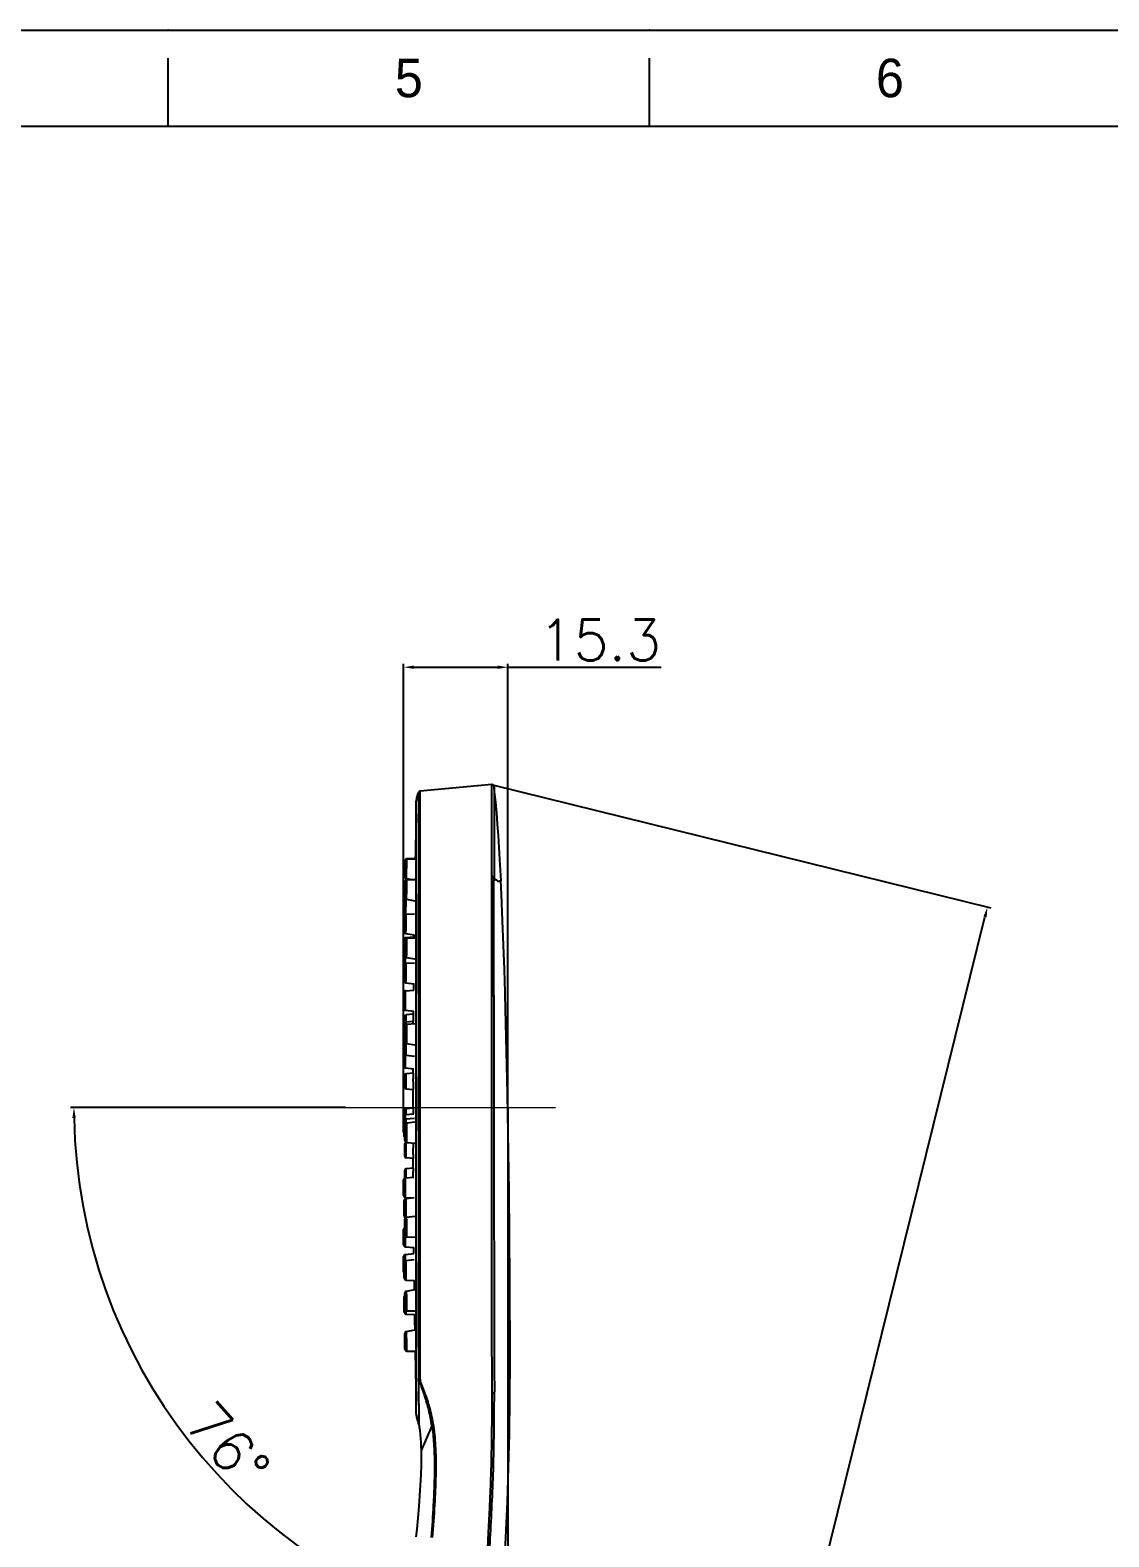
# Model space of a CAD drawing. Extents: x 11295 to 11888, y -24362 to -23942.
# Drawn here: x 11571.2 to 11729.7, y -24163.3 to -23941.8 of the extents above; entities that cross this region are included whole.
import ezdxf

# ---------------------------------------------------------------- set-up
doc = ezdxf.new("R2010")
doc.units = 0
doc.header["$MEASUREMENT"] = 0
doc.linetypes.add('CENTER', pattern=[47.5, 22, -8.5, 8.5, -8.5])
doc.layers.get('0').update_dxf_attribs({"linetype": 'CONTINUOUS'})
doc.layers.get('DEFPOINTS').update_dxf_attribs({"linetype": 'CONTINUOUS'})
doc.layers.add('02___PRT_ALL_AXES', color=7, linetype='CONTINUOUS')
doc.layers.add('\\M+5B3DF\\M+5B4E7\\M+5CFDF', color=3, linetype='CONTINUOUS', lineweight=18)
doc.layers.add('\\M+5D6D0\\M+5D0C4\\M+5CFDF', color=1, linetype='CENTER', lineweight=18)
doc.styles.add('\\M+5CAFD\\M+5D7D6', font='txt.shx')
doc.styles.get("Standard").update_dxf_attribs({"font": 'Gulim.ttf'})
doc.dimstyles.new('X\\M+5B3DF\\M+5B4E7\\M+5D1F9\\M+5CABD', dxfattribs={"dimtxt": 2, "dimasz": 1.5, "dimexe": 0.5, "dimexo": 0, "dimgap": 1, "dimtad": 1, "dimtoh": 1, "dimdec": 1, "dimzin": 1, "dimdsep": 46, "dimtxsty": '\\M+5CAFD\\M+5D7D6', "dimcen": 0, "dimadec": 0, "dimazin": 0, "dimtfac": 1, "dimtdec": 1, "dimtmove": 0, "dimatfit": 3, "dimfxl": 0, "dimtolj": 1, "dimtzin": 0, "dimarcsym": 0})

# ---------------------------------------------------------------- blocks, each defined once
blk = doc.blocks.new('*D2')
at = {"layer": '\\M+5B3DF\\M+5B4E7\\M+5CFDF', "color": 0, "lineweight": -2}
for p, q in [((11641.36718182143, -24100.16762341559), (11641.36718182143, -24321.27094402765)), ((11597.58196823877, -24279.91175882881), (11597.58196823877, -24321.27094402765)), ((11639.86718182143, -24320.77094402765), (11599.08196823877, -24320.77094402765))]:
    blk.add_line(p, q, dxfattribs=at)
at = {"layer": '\\M+5B3DF\\M+5B4E7\\M+5CFDF', "color": 0}
for points in [[(11599.08196823877, -24320.52094402765), (11599.08196823877, -24321.02094402765), (11597.58196823877, -24320.77094402765)], [(11639.86718182143, -24320.52094402765), (11639.86718182143, -24321.02094402765), (11641.36718182143, -24320.77094402765)]]:
    blk.add_solid(points, dxfattribs=at)
at = {"layer": 'DEFPOINTS', "color": 0}
for p in [(11641.36718182143, -24100.16762341559), (11597.58196823877, -24279.91175882881), (11597.58196823877, -24320.77094402765)]:
    blk.add_point(p, dxfattribs=at)
at = {"layer": '\\M+5B3DF\\M+5B4E7\\M+5CFDF', "color": 0, "insert": (11618.51828082388, -24316.77094402765), "char_height": 6, "attachment_point": 5, "style": '\\M+5CAFD\\M+5D7D6'}
blk.add_mtext('\\A1;43.8', dxfattribs=at)
blk = doc.blocks.new('*D4')
at = {"layer": '\\M+5B3DF\\M+5B4E7\\M+5CFDF', "color": 0, "lineweight": -2}
for p, q in [((11626.05762082507, -24101.49601735011), (11626.05762082507, -24034.94051961144)), ((11627.55762082507, -24035.44051961144), (11639.86718182143, -24035.44051961144)), ((11641.36718182143, -24100.16762341559), (11641.36718182143, -24034.94051961144)), ((11641.36718182143, -24035.44051961144), (11663.90409272119, -24035.44051961144))]:
    blk.add_line(p, q, dxfattribs=at)
at = {"layer": '\\M+5B3DF\\M+5B4E7\\M+5CFDF', "color": 0}
for points in [[(11627.55762082507, -24035.19051961144), (11627.55762082507, -24035.69051961144), (11626.05762082507, -24035.44051961144)], [(11639.86718182143, -24035.19051961144), (11639.86718182143, -24035.69051961144), (11641.36718182143, -24035.44051961144)]]:
    blk.add_solid(points, dxfattribs=at)
at = {"layer": 'DEFPOINTS', "color": 0}
for p in [(11641.36718182143, -24035.44051961144), (11641.36718182143, -24100.16762341559), (11626.05762082507, -24101.49601735011)]:
    blk.add_point(p, dxfattribs=at)
at = {"layer": '\\M+5B3DF\\M+5B4E7\\M+5CFDF', "color": 0, "insert": (11654.90409272119, -24031.44051961144), "char_height": 6, "attachment_point": 5, "style": '\\M+5CAFD\\M+5D7D6'}
blk.add_mtext('\\A1;15.3', dxfattribs=at)
blk = doc.blocks.new('*D5')
at = {"layer": '\\M+5B3DF\\M+5B4E7\\M+5CFDF', "color": 0, "lineweight": -2}
for p, q in [((11617.5187618089, -24100.1676234156), (11577.10327194848, -24100.16762341559)), ((11611.61528788295, -24284.06989626961), (11638.11918838142, -24176.82032092875))]:
    blk.add_line(p, q, dxfattribs=at)
blk.add_arc((11657.06187847012, -24100.16762341559), 79.45860652164015, 181.0816316726124, 255.0373409957835, dxfattribs=at)
at = {"layer": '\\M+5B3DF\\M+5B4E7\\M+5CFDF', "color": 0}
for points in [[(11577.36744140053, -24101.66991631401), (11577.86741912693, -24101.6651968756), (11577.60327194848, -24100.16762341559)], [(11636.60876744578, -24176.69000815597), (11636.48423788224, -24177.17425229667), (11637.99923508612, -24177.30571891694)]]:
    blk.add_solid(points, dxfattribs=at)
at = {"layer": 'DEFPOINTS', "color": 0}
for p in [(11617.5187618089, -24100.1676234156), (11648.37203493929, -24100.1676234156), (11585.26805639243, -24134.21637173087), (11611.61528788295, -24284.06989626961), (11609.21622197682, -24293.77785603433)]:
    blk.add_point(p, dxfattribs=at)
at = {"layer": '\\M+5B3DF\\M+5B4E7\\M+5CFDF', "color": 0, "insert": (11600.20052805004, -24149.77395493277), "char_height": 6, "attachment_point": 5, "rotation": 311.10172456123763, "style": '\\M+5CAFD\\M+5D7D6'}
blk.add_mtext('\\A1;76°', dxfattribs=at)
blk = doc.blocks.new('*D6')
at = {"layer": '\\M+5B3DF\\M+5B4E7\\M+5CFDF', "color": 0, "lineweight": -2}
for p, q in [((11639.1148254091, -24052.70021023782), (11712.35121215025, -24070.82438362814)), ((11654.28378143852, -24303.38262894613), (11711.50551184574, -24072.16034432927)), ((11617.95338576606, -24295.93701534835), (11654.40879761559, -24304.95881768974))]:
    blk.add_line(p, q, dxfattribs=at)
at = {"layer": '\\M+5B3DF\\M+5B4E7\\M+5CFDF', "color": 0}
for points in [[(11711.26283272535, -24072.10028731865), (11711.74819096614, -24072.22040133989), (11711.86585390946, -24070.7042696069)], [(11654.04110231812, -24303.32257193551), (11654.52646055891, -24303.44268595675), (11653.9234393748, -24304.8387036685)]]:
    blk.add_solid(points, dxfattribs=at)
at = {"layer": 'DEFPOINTS', "color": 0}
for p in [(11639.1148254091, -24052.70021023782), (11711.86585390946, -24070.7042696069), (11617.95338576606, -24295.93701534835)]:
    blk.add_point(p, dxfattribs=at)
at = {"layer": '\\M+5B3DF\\M+5B4E7\\M+5CFDF', "color": 0, "insert": (11682.46377839429, -24172.86169903136), "char_height": 6, "attachment_point": 5, "rotation": 76.09999999997878, "style": '\\M+5CAFD\\M+5D7D6'}
blk.add_mtext('\\A1;241', dxfattribs=at)

msp = doc.modelspace()

# ---------------------------------------------------------------- linework, layer by layer
for p, q in [((11591.47138188689, -23955.94567088679), (11591.47138188689, -23945.94567088679)), ((11662.17845259394, -23955.94567088679), (11662.17845259394, -23945.94567088679)), ((11874.29966471509, -23955.94567088679), (11308.64309905869, -23955.94567088679))]:
    msp.add_line(p, q)
at = {"color": 7, "linetype": 'Continuous'}
for p, q in [((11628.47188890229, -24083.31962394173), (11628.47277263687, -24053.65427230227)), ((11639.01990372189, -24052.69368231337), (11628.47225609993, -24053.65305078579)), ((11639.0198510499, -24052.69427851487), (11639.01988843617, -24052.77729272781)), ((11639.01987836506, -24053.47922586039), (11639.01985301079, -24052.69708168935)), ((11639.02022900699, -24063.08738291785), (11639.01987836506, -24053.47922586039)), ((11639.34367325215, -24053.35989284785), (11639.34347435999, -24052.95664765993)), ((11639.34355115434, -24053.07808493801), (11639.34679993119, -24062.71754186937)), ((11627.91698864049, -24145.20928702017), (11627.91698865573, -24055.12595980593)), ((11628.23709873941, -24054.12589008903), (11628.22026522723, -24083.37807120355)), ((11628.23864883029, -24053.89978768119), (11628.23709873941, -24054.12589008903)), ((11628.24023667827, -24053.82481877347), (11628.23864883029, -24053.89978768119)), ((11627.90324832253, -24143.22452793915), (11627.90324832253, -24057.11071888949)), ((11626.23744521269, -24066.20868862595), (11626.23744521269, -24063.91671471105)), ((11626.48020251229, -24066.50317677967), (11626.53744521213, -24063.61671470907)), ((11627.76710858719, -24063.61671470907), (11626.53744521213, -24063.61671470907)), ((11639.02237879187, -24064.00242351601), (11639.01990209375, -24063.08738290515)), ((11639.34679993119, -24062.71754186937), (11639.34689879815, -24063.08725293589)), ((11639.34689879815, -24063.08725293589), (11639.34715456853, -24064.00229443575)), ((11639.34715456853, -24064.00229443575), (11639.34737590667, -24064.70424368463)), ((11639.34737590667, -24064.70424368463), (11639.34769239829, -24065.58865264225)), ((11640.37293777477, -24066.82815443807), (11640.20649122425, -24063.70397682817)), ((11626.23744521269, -24069.24254561131), (11626.23744521269, -24066.95281233455)), ((11626.53744521213, -24066.77670679395), (11626.53604494315, -24066.66491314403)), ((11639.00796649913, -24067.24532442415), (11639.00808911001, -24066.84692935353)), ((11639.00808911001, -24066.84692935353), (11639.00855056704, -24065.58869134677)), ((11639.33308816029, -24083.71521965549), (11639.33320183799, -24066.84775159471)), ((11639.34769239829, -24065.58865264225), (11639.34818508463, -24066.84724400365)), ((11640.43648684757, -24068.77264274111), (11640.34939911471, -24066.82870483829)), ((11639.00677338493, -24083.61801961875), (11639.00796649913, -24067.24532442415)), ((11640.60059146983, -24072.69658049647), (11640.43648684757, -24068.77264274111)), ((11626.14261927331, -24071.73889014109), (11626.14261927331, -24069.46296995583)), ((11626.40067629593, -24071.63869366381), (11626.42444210565, -24069.76577359711)), ((11626.42444210565, -24069.76577359711), (11626.42756468005, -24069.52121270193)), ((11626.14261927331, -24074.29446781123), (11626.14261927331, -24072.01973883517)), ((11626.3996135523, -24071.72284398573), (11626.40067629593, -24071.63869366381)), ((11626.43214942323, -24071.84363003321), (11626.43126550577, -24071.73208900407)), ((11640.87397961495, -24079.88436275029), (11640.60059146983, -24072.69658049647)), ((11626.05762082507, -24077.52916039949), (11626.05762082507, -24075.50761914921)), ((11626.23744521269, -24077.82086287679), (11626.23744521269, -24075.53482246793)), ((11626.33613112911, -24075.31074647717), (11626.33669388135, -24075.20834993317)), ((11627.57768190483, -24075.12157159771), (11626.33669388135, -24075.20834993317)), ((11626.05762082507, -24079.80433222963), (11626.05762082507, -24077.54207615217)), ((11626.33141216725, -24078.79464363941), (11626.33487274707, -24078.04141958071)), ((11626.14261927331, -24081.52038990241), (11626.14261927331, -24079.24689399221)), ((11626.33047865375, -24078.96940357183), (11626.33069406861, -24078.92952747683)), ((11626.33069406861, -24078.92952747683), (11626.33141216725, -24078.79464363941)), ((11640.99353662755, -24083.21235906863), (11640.87397961495, -24079.88436275029)), ((11626.05762082507, -24085.55512415449), (11626.05762082507, -24083.29274795281)), ((11626.33669388135, -24083.46660961677), (11626.33393368875, -24082.99377206359)), ((11639.33320674273, -24083.71521586581), (11639.33316282105, -24083.80570799877)), ((11641.00301194515, -24083.52881686853), (11640.99353662755, -24083.21235906863)), ((11626.2517791007, -24088.08804569011), (11626.2517791007, -24086.74021667635)), ((11627.45805184691, -24086.44239861311), (11626.43260995063, -24086.54113743773)), ((11626.43260995063, -24087.89819922957), (11626.43260995063, -24086.54113743773)), ((11626.23744521269, -24090.46059499377), (11626.23744521269, -24088.17861979141)), ((11626.14261927331, -24092.16685576209), (11626.14261927331, -24089.89517139005)), ((11626.43140499495, -24090.98875065323), (11626.43201258327, -24090.74080574653)), ((11626.05762082507, -24094.02779759773), (11626.05762082507, -24091.76599383839)), ((11626.33664903764, -24092.58601062609), (11626.33669388135, -24092.45478374097)), ((11626.2517791007, -24097.23200046541), (11626.2517791007, -24095.37750424807)), ((11626.43260995063, -24097.43139696273), (11626.43260995063, -24095.17842500691)), ((11626.05762082507, -24103.75803728123), (11626.05762082507, -24101.49601735011)), ((11626.14261927331, -24104.39398478251), (11626.14261927331, -24102.12237752741)), ((11626.2517791007, -24101.21590424003), (11626.2517791007, -24100.54682246669)), ((11626.33504457299, -24101.84314468227), (11626.33466473885, -24101.75403021991)), ((11626.43260995063, -24101.18708235965), (11626.43260995063, -24100.34774322807)), ((11626.23744521269, -24104.97776325173), (11626.23744521269, -24102.69640015889)), ((11626.2517791007, -24107.34502948239), (11626.2517791007, -24105.49021667691)), ((11626.43260995063, -24107.54410939411), (11626.43260995063, -24105.29113743575)), ((11626.05762082507, -24113.06291298691), (11626.05762082507, -24110.80090701309)), ((11626.2517791007, -24110.52070650923), (11626.2517791007, -24109.35292910641)), ((11626.43260995063, -24110.49075870527), (11626.43260995063, -24109.15384986779)), ((11626.43260995063, -24113.51478331761), (11626.43260995063, -24113.37031634467)), ((11626.14261927331, -24116.08718888399), (11626.14261927331, -24113.81475808469)), ((11626.42916050109, -24116.07985773533), (11626.43214942323, -24115.66985876869)), ((11626.23744521269, -24118.86194570175), (11626.23744521269, -24116.57823364993)), ((11626.42796905313, -24116.15903905525), (11626.42916050109, -24116.07985773533)), ((11626.43162256372, -24116.29965131657), (11626.42796905313, -24116.15903905525)), ((11626.05762082507, -24120.33383683213), (11626.05762082507, -24118.07143511869)), ((11626.05762082507, -24124.31348752153), (11626.05762082507, -24122.05058910093)), ((11626.32628218005, -24122.44427909079), (11626.32153859797, -24121.75380343085)), ((11626.33566482321, -24120.63208407663), (11626.33669388135, -24120.36009982761)), ((11626.14261927331, -24125.22470118805), (11626.14261927331, -24122.95045739517)), ((11626.32700150805, -24122.56402744667), (11626.32628218005, -24122.44427909079)), ((11626.32765795835, -24122.67403159547), (11626.32700150805, -24122.56402744667)), ((11626.42966309343, -24125.52339587895), (11626.43214942323, -24125.25076712017)), ((11626.14261927331, -24130.22611587151), (11626.14261927331, -24127.95031274469)), ((11626.23744521269, -24129.71214999571), (11626.23744521269, -24127.42404864609)), ((11626.43081281935, -24130.28328828447), (11626.42802671875, -24129.99078935969)), ((11626.43185063795, -24130.41281465737), (11626.43081281935, -24130.28328828447)), ((11626.43103196293, -24130.52490505803), (11626.43214942323, -24130.49457205037)), ((11626.53336607627, -24130.01095461527), (11626.53744521213, -24129.73792971809)), ((11626.23744521269, -24135.65121397735), (11626.23744521269, -24133.35962490039)), ((11626.53571815437, -24135.95016045845), (11626.53744521213, -24135.91980706983)), ((11628.30973196727, -24143.68998729271), (11628.30989671675, -24140.87730887185)), ((11628.46541721089, -24140.05971848011), (11628.49707267971, -24140.41873383523)), ((11628.29168001709, -24144.21611374109), (11628.28900185379, -24144.70057831953)), ((11628.33865859471, -24145.66008087347), (11628.33788162903, -24144.68194780307)), ((11628.33348732489, -24146.84722074201), (11628.35968120697, -24147.05729648391)), ((11630.22132593427, -24146.91947400619), (11628.61479686133, -24150.57475904257))]:
    msp.add_line(p, q, dxfattribs=at)
msp.add_lwpolyline([(11294.50168491728, -23941.80425674538), (11888.4410788565, -23941.80425674538), (11888.4410788565, -24361.80425674526), (11294.50168491728, -24361.80425674526)], close=True)
for points in [[(11639.34347423299, -24052.95664673283), (11639.34039116829, -24052.93768478701), (11639.32423353995, -24052.88219046061), (11639.29816123496, -24052.83014051137), (11639.26246710773, -24052.78444652859), (11639.21815419661, -24052.74690536923), (11639.16876506501, -24052.71869163089), (11639.11482540911, -24052.70021023783), (11639.05557963479, -24052.69290297533), (11639.01985017869, -24052.69421848705)], [(11640.20649122425, -24063.70397682817), (11640.10204848418, -24061.91239408673), (11639.99171640869, -24060.17386126459), (11639.87226236515, -24058.48883639487), (11639.74110450707, -24056.85760724687), (11639.59632222615, -24055.28045249923), (11639.43660485699, -24053.75764879351), (11639.34374307929, -24052.95703727815)], [(11639.69379676069, -24183.39524975655), (11640.28574937917, -24176.11751788329), (11640.86054589785, -24167.49570030095), (11641.31883873285, -24158.12337276675), (11641.63507119157, -24148.12845877135), (11641.70148014943, -24137.39083701321), (11641.66100820345, -24125.53315173701), (11641.54699337433, -24112.42488757767), (11641.33831979625, -24098.20017771371), (11641.00306961585, -24083.52881522515)], [(11628.35968120697, -24147.05729648391), (11628.42362158963, -24147.61999050457), (11628.47939460483, -24148.19222329203), (11628.52663617659, -24148.77389635271), (11628.56506275963, -24149.36485769047), (11628.59445927945, -24149.96493283017), (11628.61479597995, -24150.57473540787)], [(11628.61479654637, -24150.57475806721), (11628.62931569183, -24151.26308550945), (11628.62607238615, -24152.67272358425), (11628.58471204977, -24154.13040398613), (11628.51249410937, -24155.63572008395), (11628.41452973329, -24157.18834000385), (11628.29345521039, -24158.78804230609), (11628.15154494557, -24160.43469857843), (11627.98479260191, -24162.12754245715), (11627.85963087103, -24163.25227885893)]]:
    msp.add_lwpolyline(points, dxfattribs=at)
for centre, radius, start, end in [((11628.48848732477, -24053.95173617267), 0.2999926944, 93.02731365020836, 152.5442484460411), ((11628.51209119424, -24053.95168398837), 0.2999994330199999, 97.53097123275674, 154.9831452383535), ((11630.74951220073, -24055.12558291311), 2.83252358564, 175.1402907072035, 180.0076237134332), ((11630.73186088475, -24055.12434816831), 2.81483113436, 172.2258854421718, 175.9251082695555), ((11630.74018475685, -24055.12544786639), 2.82322664462, 169.6476319185577, 173.1811215022695), ((11630.74711927689, -24055.12654706155), 2.83024672964, 168.7802070503934, 172.2235631654597), ((11630.77233378831, -24055.13132452723), 2.85590835726, 166.9734907410448, 169.6475563070309), ((11630.78801048542, -24055.13468875469), 2.87194058072, 165.8604744684033, 168.779613449611), ((11630.82860533692, -24055.14455417565), 2.91371381696, 163.5801792758557, 166.9694500318637), ((11630.80401554359, -24055.13852207189), 2.88839715182, 165.864294954843, 166.9760457739199), ((11630.85426293864, -24055.15155524623), 2.94030604978, 162.5494307705963, 165.8571406611572), ((11630.84108407499, -24055.14800745551), 2.9266597677, 163.5843876794056, 165.8614501002022), ((11630.90828891898, -24055.16792850279), 2.9967549031, 160.9682423783229, 163.5821559733235), ((11630.88424974939, -24055.16056798665), 2.97161552742, 162.5570389255286, 163.5872840091884), ((11630.94580966945, -24055.18029802593), 3.03625890334, 159.7000153636823, 162.5500605845012), ((11630.92419927579, -24055.17319917043), 3.01351428284, 160.972152983186, 162.5556085684626), ((11630.98440188081, -24055.19403467105), 3.07722039876, 159.1112681900802, 160.9708619299019), ((11630.97322452191, -24055.19006601503), 3.0653598586, 159.7065553560569, 160.9728696676852), ((11631.06206930231, -24055.22351673299), 3.16029164232, 156.567628078319, 159.6963935767637), ((11631.03645210945, -24055.21360859939), 3.1328280625, 157.7465137895564, 159.7037728088879), ((11631.04870762469, -24055.21848504887), 3.14601751034, 157.7488446566102, 159.1128184073536), ((11631.17633512152, -24055.27194867321), 3.28438608298, 153.7408420451721, 157.7287135094897), ((11631.10458376388, -24055.24131228033), 3.20637662254, 156.603442958881, 157.7494005919291), ((11631.20575052625, -24055.28572794207), 3.3168624925, 153.7377848621705, 156.5932313590527), ((11628.20316885807, -24057.11762341467), 0.29999999944, 162.7413816223638, 178.6812164497691), ((11626.53744521213, -24063.91678046149), 0.29999999944, 90, 179.9874425899718), ((11626.53744521213, -24066.20862226591), 0.29999999944, 180.0126738973982, 259.0024174910312), ((11626.53744521213, -24066.95257231471), 0.29999999944, 90.47722223314751, 179.9999999943721), ((11626.44261927275, -24069.46303490363), 0.29999999944, 133.2475549575096, 179.9875956649618), ((11626.53744521213, -24069.24279089657), 0.29999999944, 180.0000000056279, 259.4688300340857), ((11626.44261927275, -24072.01950209701), 0.29999999944, 92.30366452246302, 179.9999999972903), ((11626.44261927275, -24071.73882480975), 0.29999999944, 180.012477340399, 207.194029385298), ((11626.3576208245, -24075.50768357123), 0.29999999944, 93.99914200523726, 179.9876961530384), ((11626.44261927275, -24074.29471263929), 0.29999999944, 180.0000000025013, 261.3002759123588), ((11626.53744521213, -24075.53480907705), 0.29999999944, 91.82668218149028, 180), ((11626.3576208245, -24077.54183390729), 0.29999999944, 113.6673615214738, 179.9999999985409), ((11626.53744521213, -24077.82088255671), 0.29999999944, 180, 260.7983642268825), ((11626.3576208245, -24079.80457589437), 0.29999999944, 180.0000000014591, 224.0779769747691), ((11626.44261927275, -24079.24687938975), 0.29999999944, 93.16159078919233, 180), ((11626.44261927275, -24081.52042045353), 0.29999999944, 180, 262.1504412049452), ((11626.3576208245, -24083.29272021347), 0.29999999944, 94.4970965425249, 180), ((11633.97044000321, -24083.65953008691), 5.0366225912, 359.4551038243923, 0.4722421105778459), ((11626.3576208245, -24085.55515363373), 0.29999999944, 180, 263.4949859875084), ((11626.45177909949, -24086.74021667635), 0.19999999878, 95.50000076018281, 180.0000000004169), ((11626.53744521213, -24088.17846221235), 0.29999999944, 93.81944778961596, 180), ((11626.45177909949, -24087.82089845707), 0.19999999878, 95.49999999995146, 180), ((11626.44261927275, -24089.89501830171), 0.29999999944, 133.2443240851568, 180), ((11626.53744521213, -24090.46074914891), 0.29999999944, 180.0000000002084, 262.7727885021243), ((11626.3576208245, -24091.76584370407), 0.29999999944, 135.9227647735259, 180), ((11626.44261927275, -24092.16700673969), 0.29999999944, 180, 263.4079330994126), ((11626.3576208245, -24094.02794699291), 0.29999999944, 180, 264.0342131637738), ((11626.45177909949, -24095.37750424807), 0.19999999878, 95.49999999995146, 180), ((11626.45177909949, -24097.23231772411), 0.19999999878, 180, 264.5000000000485), ((11626.3576208245, -24101.49598412945), 0.29999999944, 95.65895501184991, 180), ((11626.44261927275, -24102.12234540911), 0.29999999944, 95.87704508972706, 179.9999999997916), ((11626.53744521213, -24102.69636873147), 0.29999999944, 96.10269857240452, 179.9999999991662), ((11626.45177909949, -24100.54682246669), 0.19999999878, 95.49999999995146, 180), ((11590.76358806555, -24101.93570270899), 35.57154059922, 0.2926247224199275, 0.459636110201369), ((11589.56426056835, -24102.99811098803), 36.86856770544, 1.118033321290428, 1.265938985085232), ((11610.04058504361, -24102.58158811267), 16.38802298208, 0.5719762856662284, 1.05892311864872), ((11626.3576208245, -24103.75807320699), 0.29999999944, 180, 224.0778875174719), ((11626.44261927275, -24104.39402327113), 0.29999999944, 180, 226.7562858003038), ((11626.53744521213, -24104.97780485185), 0.29999999944, 180.0000000008338, 265.0522328021947), ((11626.45177909949, -24105.49021667691), 0.19999999878, 95.49999999995146, 180), ((11626.45177909949, -24107.34503015295), 0.19999999878, 180, 264.5000000000485), ((11626.3576208245, -24110.80078322873), 0.29999999944, 96.2514196288821, 180), ((11626.45177909949, -24109.35292910641), 0.19999999878, 95.49999999995146, 180), ((11626.3576208245, -24113.06303403569), 0.29999999944, 180, 265.2482897926747), ((11626.45177909949, -24113.32187516139), 0.19999999878, 189.3888888963351, 257.398088546399), ((11626.44261927275, -24113.81463174255), 0.29999999944, 97.25887872136333, 180), ((11626.3576208245, -24118.07137416631), 0.29999999944, 113.6680584075151, 180), ((11626.44261927275, -24116.08730879485), 0.29999999944, 180, 247.5721696754772), ((11626.53744521213, -24116.57810449601), 0.29999999944, 98.27463794095382, 179.9999999997916), ((11626.53744521213, -24118.86206460931), 0.29999999944, 180.0000000002084, 267.2361262295549), ((11305.05557142583, -24120.68407935745), 321.28132034184, 0.05777698122966313, 0.2859499650386604), ((11626.3576208245, -24120.33389927041), 0.29999999944, 180, 265.7125743140521), ((11626.3576208245, -24122.05061585729), 0.29999999944, 96.9672491990549, 179.9999999920792), ((11626.3576208245, -24124.31345825057), 0.29999999944, 180.0000000012506, 224.0780356933035), ((11626.44261927275, -24122.95039745117), 0.29999999944, 98.3371071517842, 180), ((11626.44261927275, -24125.22476477695), 0.29999999944, 180, 267.3287675049481), ((11626.44261927275, -24127.95034095393), 0.29999999944, 133.2435729889318, 179.999999991037), ((11626.53744521213, -24127.42398893323), 0.29999999944, 99.96413865058295, 179.9999999997916), ((11626.44261927275, -24130.22608440345), 0.29999999944, 180.0000000022929, 267.9232025898962), ((11626.53744521213, -24129.71221494351), 0.29999999944, 180.0000000002084, 268.9458879890208), ((11613.91220647992, -24130.49944756005), 12.51994389326, 0.02231209227227787, 0.3964665731385428), ((11626.53744521213, -24133.35965605349), 0.29999999944, 100.8814627031633, 179.9999999891611), ((11626.53744521213, -24135.65117889741), 0.29999999944, 180.0000000050026, 269.8793220432771), ((11577.34795106147, -24136.39115709233), 49.19213522996, 0.6444815129551205, 0.7958014379977694), ((11618.51867110747, -24135.92488948791), 8.01877571502, 0.03631491491945053, 0.6220008514672979), ((11628.20316885807, -24143.21762341397), 0.29999999944, 181.3187835502309, 197.258618373257), ((11616.05233033023, -24144.44239686485), 12.28025886336, 2.799010219719422, 3.514553528719043), ((11630.74951220073, -24145.20966391553), 2.83252358564, 179.9923762865667, 184.8597092927964), ((11630.79946474243, -24145.20996595709), 2.88207631864, 179.9844413230927, 183.8426264571789), ((11630.73234477761, -24145.21431519401), 2.8148157826, 183.8458560999138, 187.7741145580253), ((11630.66836287864, -24145.22206825191), 2.750365975, 186.7967547574542, 190.2981604581084), ((11630.74711929213, -24145.20869976709), 2.8302467271, 187.7764368069801, 191.2197929019934), ((11630.73930763643, -24145.20883689915), 2.82253326526, 190.3049682041245, 193.1440513111042), ((11630.77910677451, -24145.20245280727), 2.86283837388, 191.2178647910076, 193.0872800944639), ((11630.78801050067, -24145.20055807395), 2.87194058072, 191.2203865027882, 194.1395254690583), ((11630.80461334783, -24145.19657820637), 2.8890126624, 193.0862177628148, 194.1356281119517), ((11630.82676539903, -24145.18860739681), 2.9122999539, 193.1403450941926, 195.2578787109808), ((11630.84084510417, -24145.18730291123), 2.92641253172, 194.1384864712862, 196.39617925699), ((11630.85426295389, -24145.18369158241), 2.94030604978, 194.142859276505, 197.4505691503224), ((11630.88397624473, -24145.17476295663), 2.97132939896, 195.2546321936528, 197.4429946108489), ((11630.95231188149, -24145.15272669387), 3.04288451366, 196.4283148073477, 199.124818864102), ((11630.92591114181, -24145.16149183763), 3.01531405826, 197.4447158841672, 199.1318278794055), ((11630.94580968215, -24145.15494880525), 3.0362589008, 197.4499393366208, 200.2999845462658), ((11630.9750997658, -24145.14450244311), 3.06735399736, 199.1305166669967, 200.2931808446651), ((11631.04828032048, -24145.11934299381), 3.144493584, 199.1266279327053, 202.2405577170479), ((11631.06150157928, -24145.11195186559), 3.15968222774, 200.3034071083573, 203.4069242063197), ((11631.03708359408, -24145.12139643649), 3.13350422828, 200.2963686437907, 202.2833328453563), ((11631.10586493227, -24145.09339467385), 3.207766889, 202.280289302821, 203.4217845499254), ((11631.15271139179, -24145.07634197491), 3.25743101624, 202.2453968105607, 206.471293937436), ((11631.21157449733, -24145.04687829241), 3.323256188119999, 203.4086597032501, 206.4736465195426), ((11524.58577511283, -24141.37860634525), 103.77887084926, 357.1556906224586, 357.3631211423545), ((11627.34154342105, -24146.97389750161), 1.00000002946, 7.277338023856256, 26.45902498782811), ((11590.37495663808, -24144.38343686847), 37.92111735294, 357.3252779615066, 358.2506448833667), ((11556.86541219173, -24146.04713874553), 71.47255420725999, 359.3585994461008, 359.6914874952939), ((11524.3468648769, -24145.86614149767), 103.99160486118, 359.6882382134373, 359.8739976077052), ((11433.05872595494, -24145.67967778627), 195.27993362274, 359.878191365544, 0.005749798869732147)]:
    msp.add_arc(centre, radius, start, end, dxfattribs=at)
for points, start_tangent, end_tangent in [([(11639.01068194455, -24065.58869222815), (11639.02335367435, -24065.06371466241), (11639.02340739281, -24064.53301314317), (11639.02237879187, -24064.00242351601)], (0.0363547494390809, 0.999338947601474), (-0.00296018977186932, 0.999995618628659)), ([(11626.48156033787, -24069.52540987413), (11626.48994226675, -24069.40142293135), (11626.49674300245, -24069.17594783493), (11626.50453946133, -24068.86246775577), (11626.51269917831, -24068.48657470009), (11626.52055643971, -24068.07895712569), (11626.52746437357, -24067.67295884193), (11626.53285096935, -24067.30152877707), (11626.53627269224, -24066.99459755451), (11626.53744521213, -24066.77670679395)], (0.9964844519773864, 0.08377790261953248), (6.555292870270933e-06, 0.9999999999785142)), ([(11639.01078067435, -24065.58930022541), (11638.98324924351, -24065.94114156389), (11639.04855583629, -24066.21238767875), (11639.23502886949, -24066.50032328271), (11639.34818281133, -24066.84151035751)], (-0.1864599022801143, -0.9824625717256054), (0.1038558665189344, -0.9945923581998816)), ([(11639.33349580489, -24066.84749934731), (11639.43606328835, -24066.64483534065), (11639.56007614421, -24066.59844159549), (11639.69266522625, -24066.68183181225), (11639.81982067933, -24066.80417887515), (11639.93335290083, -24066.88322753595), (11640.03174928519, -24066.87384204291), (11640.12314316894, -24066.84651001477), (11640.20858168235, -24066.82159193659), (11640.28079066163, -24066.81623438825), (11640.33161223893, -24066.82150614555), (11640.33217210065, -24066.82136702721)], (0.3065169625981869, 0.9518651961488989), (0.3918791940152729, 0.9200166831628328)), ([(11626.39655454395, -24074.57891251539), (11626.40192653473, -24074.45564726281), (11626.40627059766, -24074.23137943855), (11626.41124077315, -24073.91973482181), (11626.41643314021, -24073.54609822339), (11626.42142638397, -24073.14080302687), (11626.42581301985, -24072.73682524199), (11626.42923179635, -24072.36690404127), (11626.43140499495, -24072.06095700267), (11626.43214942323, -24071.84363003321)], (0.9985072159624695, 0.05461995670886517), (1.987493394408046e-05, 0.9999999998024935)), ([(11626.48989809869, -24078.11670400977), (11626.49674300245, -24078.05035876527), (11626.50453946133, -24077.87228120169), (11626.51269917831, -24077.59694952223), (11626.52055643971, -24077.24684510179), (11626.52746437357, -24076.85067596525), (11626.53285096935, -24076.44071267291), (11626.53627269224, -24076.05013102583), (11626.53744521213, -24075.71029171059)], (0.5937230366567477, -0.8046694698713817), (3.588936228839062e-06, 0.9999999999935598)), ([(11626.53744521213, -24075.71029171059), (11626.53627262367, -24075.44841293285), (11626.53285015401, -24075.28560782793), (11626.52749163031, -24075.23526735711)], (1.919255827604863e-06, 0.9999999999981583), (-0.6166438969104688, 0.787242214571266)), ([(11626.40195615112, -24081.81739002469), (11626.40627059766, -24081.75138267131), (11626.41124077315, -24081.57438260621), (11626.41643314021, -24081.30070087265), (11626.42142638397, -24080.95255992809), (11626.42581301985, -24080.55831198151), (11626.42923179635, -24080.14995495469), (11626.43140499495, -24079.76057149419), (11626.43214942323, -24079.42158312975)], (0.5608244466789843, -0.8279347438096865), (1.088013932842835e-05, 0.9999999999408113)), ([(11626.43214942323, -24079.42158312975), (11626.43140461395, -24079.16031232133), (11626.42923043237, -24078.99790277569), (11626.42577540753, -24078.94753914515)], (5.603603137250719e-06, 0.9999999999842999), (-0.5755910777371119, 0.817737678738989)), ([(11626.32379652335, -24085.85309355855), (11626.32561493475, -24085.78733769565), (11626.32774914689, -24085.61118699893), (11626.32997476601, -24085.33881157467), (11626.33211166293, -24084.99226133559), (11626.33398681031, -24084.59965081271), (11626.33544605047, -24084.19278134705), (11626.33637588351, -24083.80463042155), (11626.33669388135, -24083.46660961677)], (0.604493566217127, -0.7966100227853652), (1.775148408328357e-05, 0.9999999998424425)), ([(11628.23005421451, -24083.38008317311), (11628.22366141551, -24091.07559161493), (11628.21881808001, -24099.08130693951), (11628.22385736127, -24107.15061448133), (11628.23011331777, -24115.03110086409), (11628.22147151895, -24122.46071598705), (11628.21467269078, -24129.21638654477), (11628.21978654645, -24135.10166697637), (11628.23322445455, -24139.92019909189)], (-0.000970445830102509, -0.9999995291173347), (0.005923201878787188, -0.9999824576858852)), ([(11628.47188890229, -24083.31962394173), (11628.37173421309, -24083.32775737225), (11628.28392695665, -24083.34800357509), (11628.22026522723, -24083.37807120355)], (-0.9998446568991467, -0.0176256083647593), (-0.8201820500150911, -0.572102617397476)), ([(11628.46548088361, -24140.05903168443), (11628.47215703739, -24137.95613777237), (11628.47238528433, -24133.80060390159), (11628.47185444973, -24129.59368237133), (11628.47389262447, -24124.57968590201), (11628.47106413127, -24117.33014699243), (11628.47294838455, -24109.15028621731), (11628.47243542138, -24101.48407964983), (11628.47186631915, -24092.37087819631), (11628.47207654987, -24083.31993816513)], (0.008526132959182288, 0.9999636518677879), (6.170067957060931e-05, 0.9999999980965132)), ([(11639.08700238119, -24142.07222191509), (11639.08622639087, -24141.34199371591), (11639.08322328029, -24140.58245710951), (11639.07739290841, -24139.83040662479), (11639.06941220555, -24138.99671602141), (11639.05890348133, -24138.03413337457), (11639.04810592609, -24136.93490098579), (11639.04011915771, -24135.65634153377), (11639.03444377663, -24134.16037698443), (11639.03017531933, -24132.40962216997), (11639.02638284279, -24130.35585426075), (11639.02290478015, -24127.91708162751), (11639.01960842911, -24125.10943611251), (11639.01636530377, -24121.95133085393), (11639.01349066131, -24118.29505072429), (11639.01144755897, -24114.57016528609), (11639.01023476739, -24110.86884767223), (11639.00903751807, -24106.70245588819), (11639.00805586395, -24102.72201516989), (11639.00736717089, -24098.68164429713), (11639.00695741301, -24094.12973624323), (11639.00658303987, -24089.07664829761), (11639.00649905477, -24083.70742476125)], (-0.0002127368280372349, 0.9999999773715208), (4.143351003684172e-05, 0.9999999991416322)), ([(11639.00683812445, -24083.70742884811), (11639.16048117505, -24083.71712604995), (11639.28030681551, -24083.75329031849), (11639.33316282105, -24083.80570799877)], (0.9994971031075891, 0.03171026457690743), (0.2217143337339989, -0.9751116624350716)), ([(11639.00689234075, -24083.61801780011), (11639.16227010467, -24083.62735058815), (11639.28078600683, -24083.66294568841), (11639.33320674273, -24083.71521586581)], (0.9993407504359585, 0.03630515828495547), (0.2234637520243623, -0.974712240372098)), ([(11639.33316311569, -24083.80570798607), (11639.33360991947, -24088.39013314029), (11639.33331213749, -24092.74486805285), (11639.33330948065, -24097.06709993669), (11639.33520539761, -24101.52533263311), (11639.33671306541, -24105.99677337271), (11639.33554896055, -24110.27293730449), (11639.33790486643, -24114.37850729501), (11639.34112644749, -24118.45404223511), (11639.34244986369, -24122.42090599047), (11639.34612682611, -24126.12471035323), (11639.35095427899, -24129.49739409045), (11639.35438488427, -24132.31998945109), (11639.35830607023, -24134.79187933585), (11639.37635009053, -24137.16831488523), (11639.38746520418, -24139.60185331761), (11639.39576960719, -24141.92715105715)], (0.0001794429332710044, -0.9999999839001168), (0.002672268455167592, -0.9999964294842776)), ([(11626.49429960373, -24090.75145299727), (11626.49674300245, -24090.74904568179), (11626.50453946133, -24090.73716185999), (11626.51269917831, -24090.60999890629), (11626.52055643971, -24090.37794387891), (11626.52746437357, -24090.06010513181), (11626.53285096935, -24089.68249498533), (11626.53627269224, -24089.27579803139), (11626.53744521213, -24088.87277146635)], (0.7881814569212813, 0.6154429225894522), (2.803859920991773e-06, 0.9999999999960693)), ([(11626.53744521213, -24088.87277146635), (11626.53627262367, -24088.50573094313), (11626.53285015401, -24088.20419602931), (11626.52745972537, -24087.99259307685), (11626.52294162163, -24087.88609730051)], (1.501197333395942e-06, 0.9999999999988732), (-0.7864995023465085, -0.6175909105619144)), ([(11626.40347658243, -24092.45978731491), (11626.40627059766, -24092.45572123719), (11626.41124077315, -24092.44397064093), (11626.41643314021, -24092.31756583151), (11626.42142638397, -24092.08677586637), (11626.42581301985, -24091.77042681403), (11626.42923179635, -24091.39424260069), (11626.43140499495, -24090.98875065323)], (0.7451146825764082, 0.6669363611387961), (0.002962521697109513, 0.9999956117229687)), ([(11626.32376976445, -24094.32250377997), (11626.32561493475, -24094.31704454273), (11626.32774914689, -24094.30538264073), (11626.32997476601, -24094.17957807649), (11626.33211166293, -24093.94982191167), (11626.33398681031, -24093.63475776913), (11626.33544605047, -24093.25991403317), (11626.33637588351, -24092.85568195365), (11626.33664903765, -24092.58601062609)], (0.8209003383353539, 0.5710714793446627), (0.0006341588754681874, 0.9999997989212402)), ([(11626.33398406457, -24101.65034505771), (11626.33210882575, -24101.39583457359), (11626.32997240635, -24101.24099585355), (11626.32774821471, -24101.19848389133), (11626.32757009975, -24101.19790619373)], (-0.00809309507032735, 0.9999672503698223), (-0.695221749690141, 0.7187953246632722)), ([(11626.42382938653, -24102.18357351119), (11626.42142241903, -24102.02319567345), (11626.41642871299, -24101.86767530377), (11626.41123769467, -24101.82496220149), (11626.41102782717, -24101.82458025661)], (-0.0213783156189203, 0.9997714576948564), (-0.594128726646329, 0.804369974684294)), ([(11626.53744521213, -24103.98823373219), (11626.53627260589, -24103.57949307647), (11626.53285010067, -24103.19136514559), (11626.52745963647, -24102.85512650387), (11626.52055148925, -24102.59842429947), (11626.51269295531, -24102.44207798275), (11626.50443978157, -24102.39898343343)], (1.43541350410922e-06, 0.9999999999989699), (-0.6252319342237561, 0.7804389972488693)), ([(11626.51276505067, -24105.27573735479), (11626.52055649305, -24105.20176627337), (11626.52746440658, -24105.01721481113), (11626.53285098459, -24104.73725015135), (11626.53627269733, -24104.38475993939), (11626.53744521213, -24103.98823373219)], (0.6109639337007822, -0.7916584312169399), (2.682733415236449e-06, 0.9999999999964017)), ([(11626.33669388135, -24112.64726015553), (11626.33637525104, -24112.26950723819), (11626.33544425214, -24111.86439464481), (11626.33398408743, -24111.46466195685), (11626.33210884607, -24111.10302526839), (11626.32997242667, -24110.80845132363), (11626.32774823249, -24110.60496481671), (11626.32649569499, -24110.50516803383)], (8.203862532217717e-06, 0.9999999999663485), (-0.8601454625750906, -0.5100488047348836)), ([(11626.33122864463, -24113.35940077087), (11626.33211166293, -24113.35554552077), (11626.33398681031, -24113.33617837637), (11626.33544605047, -24113.20308331363), (11626.33637588351, -24112.96707015091), (11626.33669388135, -24112.64726015553)], (0.8602533821401316, 0.5098667654559033), (1.523375362176859e-05, 0.9999999998839664)), ([(11626.43214942323, -24115.66985876869), (11626.43140461395, -24115.29103401199), (11626.42923043237, -24114.88464978793), (11626.42580930637, -24114.48346906375), (11626.42142246729, -24114.12033806535), (11626.41642876125, -24113.82442246719), (11626.41123773277, -24113.61995868765), (11626.40785179847, -24113.52012095235)], (4.807199265550078e-06, 0.9999999999884455), (-0.7001996776621484, -0.7139470648457235)), ([(11626.53744521213, -24118.44307776631), (11626.53627262367, -24118.06331748697), (11626.53285015401, -24117.65570982111), (11626.52745972537, -24117.25297406067), (11626.52055156799, -24116.88810053845), (11626.51269303404, -24116.59053484199), (11626.50453449817, -24116.38483586299), (11626.49844637217, -24116.28519576763)], (1.649273960425654e-06, 0.99999999999864), (-0.6870575386843624, -0.7266030130249846)), ([(11626.51883482263, -24119.15772042389), (11626.52055643971, -24119.15514129519), (11626.52746437357, -24119.13578831129), (11626.53285096935, -24119.00187736499), (11626.53627269224, -24118.76454183001), (11626.53744521213, -24118.44307776631)], (0.6922233510255157, 0.7216833324215031), (3.078752990531516e-06, 0.9999999999952608)), ([(11626.43214942323, -24125.25076712017), (11626.43140461395, -24124.96636645453), (11626.42923043237, -24124.61086697757), (11626.42580930637, -24124.21286723509), (11626.42142246729, -24123.80492723309), (11626.41642876125, -24123.41978405875), (11626.41123773277, -24123.08892431407), (11626.40627041479, -24122.83920434869), (11626.40192654997, -24122.69087595345), (11626.39855038959, -24122.65585674485), (11626.39812130739, -24122.65460556371)], (7.08366867443244e-06, 0.999999999974911), (-0.729139818367766, 0.6843647603950844)), ([(11626.53744521213, -24129.73792971809), (11626.53627262367, -24129.45281078363), (11626.53285015401, -24129.09620111839), (11626.52745972537, -24128.69660499099), (11626.52055156799, -24128.28665223711), (11626.51269303404, -24127.89932015173), (11626.50453449817, -24127.56645893023), (11626.49674163085, -24127.31524572679), (11626.48994107803, -24127.16607129819), (11626.48466727095, -24127.13078544039), (11626.48414894331, -24127.12970157413)], (2.429598376773135e-06, 0.9999999999970486), (-0.6580148295805802, 0.7530049694736682)), ([(11626.53534143935, -24135.70793201733), (11626.53285015401, -24135.53467852081), (11626.52745972537, -24135.20731582781), (11626.52055156799, -24134.82316839951), (11626.51269303404, -24134.41304315931), (11626.50453449817, -24134.01057442653), (11626.49674163085, -24133.64862933889), (11626.48994107803, -24133.35670342541), (11626.48466727095, -24133.15832272997), (11626.48188219651, -24133.06606584057)], (-0.01352327862427331, 0.9999085562866489), (-0.675289501481581, -0.7375527704434157)), ([(11628.23322445455, -24139.92019909189), (11628.29081179937, -24139.98755383653), (11628.37115824269, -24140.03543143699), (11628.46548088361, -24140.05903168443)], (0.5065564239960909, -0.8622068135362263), (0.9944145921441214, -0.1055443931757664)), ([(11628.30989671675, -24140.87730887185), (11628.27081484165, -24140.53895806265), (11628.24573509247, -24140.21969110911), (11628.23322413197, -24139.92019923159)], (-0.133049725073654, 0.9911093636213035), (-0.02247758913811465, 0.9997473470765192)), ([(11628.30989626463, -24140.87730899123), (11628.31014076503, -24140.82382168393), (11628.31227985397, -24140.77602538633), (11628.31553308851, -24140.73260138377), (11628.31966971473, -24140.69303366001), (11628.32451127477, -24140.65687817225), (11628.32991621697, -24140.62379553839), (11628.33577756415, -24140.59349397847), (11628.34201907567, -24140.56572310945), (11628.34859142219, -24140.54027525077), (11628.35547320167, -24140.51697548025), (11628.37024294353, -24140.47628268889), (11628.38700709593, -24140.44301414735), (11628.42886366449, -24140.41350872503)], (-5.463111176689272e-05, 0.9999999985077209), (0.9980180262026352, 0.06292868483129434)), ([(11630.22049649727, -24146.91975626623), (11629.7621542237, -24144.62670800245), (11629.13939580959, -24142.47152133747), (11628.42886366195, -24140.41350873265)], (-0.1532141975796083, 0.9881930022318701), (-0.3429947641658137, 0.9393373152147412)), ([(11628.42886366449, -24140.41350872503), (11628.47378525359, -24140.41848065311), (11628.49639855355, -24140.41584697537)], (0.9834838275664992, -0.1809960245838255), (0.9740426471987206, 0.2263645763764923)), ([(11628.49707267971, -24140.41873383523), (11629.09079805817, -24141.92538351941), (11629.85464360693, -24144.27469181799), (11630.4270261477, -24146.97021423745)], (0.3739522966935083, -0.9274479391306287), (0.1548487578600305, -0.987938187433407)), ([(11637.10067707013, -24183.36684645039), (11637.12930888739, -24183.05082472785), (11637.18119578387, -24182.47285320155), (11637.23803849721, -24181.83150592951), (11637.30025419192, -24181.11914922621), (11637.36818535147, -24180.32811444049), (11637.44208606981, -24179.45067914685), (11637.52210684957, -24178.47910669071), (11637.60827534881, -24177.40581613219), (11637.70045201739, -24176.22356287567), (11637.79824176593, -24174.92634389277), (11637.90152910063, -24173.50234908773), (11638.01066679193, -24171.92680060561), (11638.12500773927, -24170.18174976755), (11638.24220104564, -24168.27477999501), (11638.36076904575, -24166.19997013905), (11638.47804836161, -24163.98477923543), (11638.57950052853, -24161.93760056373), (11638.66793758305, -24160.08069641623), (11638.74544387203, -24158.40521410807), (11638.81138978789, -24156.90962688081), (11638.86539760469, -24155.56871318977), (11638.90901654717, -24154.33325586135), (11638.94309327607, -24153.19375389093), (11638.96817234453, -24152.16479984267), (11638.98651660553, -24151.25042511059), (11639.00078724246, -24150.42136011391), (11639.01287227545, -24149.64190506373), (11639.02414976623, -24148.87012680795), (11639.03490824357, -24148.05061325775), (11639.04521443327, -24147.14802412059), (11639.05462448049, -24146.18380560961), (11639.06328742481, -24145.17747143483), (11639.07205910653, -24144.13047988645), (11639.08182141619, -24143.04941393835), (11639.08724311985, -24142.07255184585)], (0.09051736619875235, 0.9958948771915844), (0.002187640101694264, 0.9999976071125298)), ([(11637.34006505465, -24183.36906109671), (11637.77037924101, -24178.53202638675), (11638.27750215361, -24171.95757141275), (11638.53395670038, -24168.04541848523), (11638.79187834355, -24163.49911639929), (11639.04002224909, -24158.51092914175), (11639.24766165093, -24153.41575829833), (11639.33956685447, -24149.16245035335), (11639.37538232259, -24145.29352209681), (11639.39545075591, -24141.92704990419)], (0.0932694319143027, 0.9956409056835618), (-0.001748089574771087, 0.9999984720902522)), ([(11639.08700233547, -24142.07200260387), (11639.21322027709, -24142.06145913753), (11639.32205594461, -24142.01059106299), (11639.39563086477, -24141.92710676971)], (0.9971611435150107, -0.07529710395384706), (0.4529571579275709, 0.8915322838137595)), ([(11628.30949321235, -24143.68959156833), (11628.29168001709, -24144.21611374109)], (-0.05850977779817856, -0.9982868354846758), (-0.01429472258105246, -0.9998978252333239)), ([(11628.33788162903, -24144.68194780307), (11628.31793861075, -24143.84272093441)], (-0.005597572147804773, 0.9999843334703051), (-0.04894952854068242, 0.9988012533310344)), ([(11628.28900185379, -24144.70057831953), (11628.28682523635, -24145.14632958957), (11628.27840026717, -24145.54106479705)], (-0.001154016707016551, -0.9999993341224983), (-0.02946884981061785, -0.9995656991367997)), ([(11630.22129411315, -24146.91925558397), (11630.49289868043, -24149.52550826833), (11630.59450879724, -24152.55187578937), (11630.56020959737, -24155.32311158293), (11630.41866717535, -24158.56707726161), (11630.11858399091, -24163.32249267329)], (0.1525506413904041, -0.9882956550604564), (-0.07309752567292531, -0.9973247975160832)), ([(11630.42702433415, -24146.97021861895), (11630.34372677913, -24146.96576391361), (11630.27180043073, -24146.94795530559), (11630.22129411315, -24146.91925558397)], (-0.999694920381895, -0.0246995174575653), (-0.7599012900257855, 0.650038483027849)), ([(11630.4270261477, -24146.97021423745), (11630.73569831167, -24150.27128074427), (11630.77005000827, -24154.20062196609), (11630.59633061479, -24158.56863363899), (11630.27336954875, -24163.34230532353)], (0.1506746034800233, -0.9885834127002829), (-0.07787330166785242, -0.9969632635595697))]:
    msp.add_spline(points, degree=3, dxfattribs=dict(at, start_tangent=start_tangent, end_tangent=end_tangent))
for p in [(11591.47138188689, -23941.80425674538), (11662.17845259394, -23941.80425674538)]:
    msp.add_point(p)
at = {"layer": '02___PRT_ALL_AXES', "color": 7, "linetype": 'Continuous'}
for p, q in [((11626.53744521213, -24063.61671470907), (11627.76710858719, -24063.61671470907)), ((11626.48020251229, -24066.50317677967), (11627.21950832095, -24066.64688327153)), ((11626.53596050846, -24066.65257583317), (11627.76572549877, -24066.64233439569)), ((11626.48160943099, -24069.53754926819), (11627.71008455341, -24069.76592674133)), ((11626.43120176447, -24071.71971567601), (11627.66621147631, -24071.67003408881)), ((11626.33669388135, -24075.20834993317), (11627.57768190483, -24075.12157159771)), ((11626.39660129773, -24074.59116124121), (11627.62013339981, -24074.77838290131)), ((11626.52808157833, -24075.23494267653), (11627.75780057685, -24075.19570467525)), ((11626.42619642015, -24078.94731626269), (11627.65976152731, -24078.87916733879)), ((11626.48924558793, -24078.11699786999), (11627.71811827623, -24078.31604319453)), ((11626.40150840501, -24081.81759131969), (11627.62667242661, -24081.98649098951)), ((11626.33414947445, -24082.99363860183), (11627.57130480557, -24082.89633272837)), ((11626.32357525125, -24085.85321671045), (11627.54520343537, -24085.99250877375)), ((11627.45805184691, -24086.44239861311), (11626.43260995063, -24086.54113743773)), ((11627.45766271382, -24086.50063283497), (11627.45082589235, -24087.52377581281)), ((11627.45805184691, -24086.44239861311), (11627.45766271382, -24086.50063283497)), ((11627.44794600733, -24087.52405347291), (11626.43260995063, -24087.62181921591)), ((11626.51778702437, -24087.87907901381), (11627.74723027033, -24087.79701569559)), ((11627.45790127571, -24087.74754192611), (11627.45771583539, -24087.81634046009)), ((11627.45887677795, -24087.52820429011), (11627.45805184691, -24087.62900664121)), ((11626.49940312159, -24090.75835597559), (11627.72840053151, -24090.91421149827)), ((11626.40798590539, -24092.46502954725), (11627.63532418731, -24092.60686595141)), ((11626.32635819971, -24094.32634202985), (11627.55213863613, -24094.45442690957)), ((11627.45239441093, -24095.08023093101), (11626.43260995063, -24095.17842500691)), ((11627.45366396896, -24095.08194942135), (11627.45805184691, -24095.92629570065)), ((11627.44733270909, -24097.52910365073), (11626.43260995063, -24097.43139696273)), ((11627.45743259745, -24096.39916631701), (11627.44829742649, -24097.51936409693)), ((11626.32803527535, -24101.19744417027), (11627.55617094963, -24101.07575398439)), ((11626.41189431515, -24101.82392065671), (11627.64053101459, -24101.69746275875)), ((11627.44899640909, -24100.24987634227), (11626.43260995063, -24100.34774322807)), ((11626.50554321853, -24102.39806764151), (11627.73472206319, -24102.26666518397)), ((11626.54900094721, -24105.27993025979), (11626.43260995063, -24105.29113743575)), ((11626.51159160368, -24105.27669119337), (11627.74090147425, -24105.38313020325)), ((11627.44958739089, -24105.35793224755), (11627.45559234204, -24106.09909878147)), ((11627.45395589879, -24107.64245382277), (11626.43260995063, -24107.54410939411)), ((11627.45805184691, -24107.03023581683), (11627.45529894919, -24107.64039865543)), ((11626.32481154291, -24110.50256749547), (11627.54842370833, -24110.36852673993)), ((11627.44324809191, -24109.05653648101), (11626.43260995063, -24109.15384986779)), ((11627.44258056721, -24109.05778565301), (11627.45004450707, -24109.56563082985)), ((11626.33291273321, -24113.36202988677), (11627.11266668805, -24113.42684011529)), ((11626.40438077163, -24113.51706305905), (11627.63063086421, -24113.36086075525)), ((11626.49374381363, -24116.28128831799), (11627.72264315923, -24116.10254892947)), ((11626.52351517395, -24119.16175676329), (11627.75312352499, -24119.22109344929)), ((11626.32099734936, -24121.75286469003), (11627.53905354927, -24121.60401141903)), ((11626.33534273088, -24120.63310713529), (11627.57405609801, -24120.72596451371)), ((11626.39877897943, -24122.65358075499), (11627.62293150698, -24122.47420337435)), ((11626.42899104753, -24125.52449174417), (11627.66331001144, -24125.58206985609)), ((11626.48500925147, -24127.12856925229), (11627.71355584186, -24126.91275925211)), ((11626.43229326088, -24130.52590390033), (11627.66771527315, -24130.57070264995)), ((11626.53247818878, -24130.01221112787), (11627.76210664393, -24130.03484352101)), ((11626.47995288362, -24133.06522028981), (11627.70836066303, -24132.82907487183)), ((11626.53767562823, -24135.95117683183), (11627.76746667131, -24135.95376475655))]:
    msp.add_line(p, q, dxfattribs=at)
for centre, radius, start, end in [((13498.22020358156, -24100.16762341559), 1870.81250000074, 178.6812164497691, 178.8805137511146), ((13498.22020358156, -24100.16762341559), 1870.81250000074, 179.222384097098, 179.2329120045184), ((13498.22020358156, -24100.16762341559), 1870.81250000074, 179.4426406936632, 179.4710148122054), ((13498.22020358156, -24100.16762341559), 1870.81250000074, 179.5658421429471, 179.5796454702925), ((11576.08456408609, -24087.62301632045), 51.3734881088, 359.8611190535727, 359.9933191190669), ((13498.22020358156, -24100.16762341559), 1870.81250000074, 179.8250185313373, 179.8441903342794), ((13498.22020358156, -24100.16762341559), 1870.81250000074, 179.9191900658045, 180.0025215489698), ((11439.45940970677, -24095.91653682761), 187.99864239414, 359.8529103035132, 359.9970258182204), ((11438.69790432096, -24107.06065888781), 188.76014954778, 0.009234542738304203, 0.2918708102642721), ((13498.22020358156, -24100.16762341559), 1870.81250000074, 180.2289313725126, 180.2722367038691), ((11282.01899041755, -24112.17495496603), 345.4408732647, 0.2979264958001362, 0.4327937953869414), ((13498.22020358156, -24100.16762341559), 1870.81250000074, 180.629651163892, 180.6565308568537), ((13498.22020358156, -24100.16762341559), 1870.81250000074, 180.7784046506908, 180.8197303563246), ((13498.22020358156, -24100.16762341559), 1870.81250000074, 180.9311769999388, 181.0003534655719), ((13498.22020358156, -24100.16762341559), 1870.81250000074, 181.0960677260433, 181.3187835502309)]:
    msp.add_arc(centre, radius, start, end, dxfattribs=at)
at = {"layer": '02___PRT_ALL_AXES', "color": 7, "linetype": 'Continuous', "start_tangent": (0.8719639461304166, -0.4895700937033142), "end_tangent": (0.003415526860058032, -0.9999941670711228)}
msp.add_spline([(11627.44754125325, -24100.25246947399), (11627.44828324567, -24100.25487958347), (11627.45069539477, -24100.27570795177), (11627.45306825261, -24100.40350445005), (11627.45510657975, -24100.62058267731), (11627.45669914451, -24100.91047822401), (11627.45719514301, -24101.08555061961)], degree=3, dxfattribs=at)
at = {"layer": '\\M+5D6D0\\M+5D0C4\\M+5CFDF', "ltscale": 3}
msp.add_line((11617.5187618089, -24100.16762341559), (11648.37203493929, -24100.16762341559), dxfattribs=at)

# ---------------------------------------------------------------- texts
at = {"char_height": 5.656565656563999, "attachment_point": 5}
for s, insert in [('5', (11626.82491724041, -23948.87496381609)), ('6', (11697.53198794746, -23948.87496381609))]:
    msp.add_mtext_dynamic_manual_height_columns(s, width=50, gutter_width=12.5, heights=[0], dxfattribs=dict(at, insert=insert))

# ---------------------------------------------------------------- dimensions: what is measured, and where the dimension line sits
at = {"layer": '\\M+5B3DF\\M+5B4E7\\M+5CFDF'}
dim = msp.add_linear_dim(base=(11641.36718182143, -24035.44051961144), p1=(11626.05762082507, -24101.49601735011), p2=(11641.36718182143, -24100.16762341559), text='15.3', dimstyle='X\\M+5B3DF\\M+5B4E7\\M+5D1F9\\M+5CABD', override={"dimtxt": 6}, dxfattribs=at)
dim.commit()
dim.dimension.update_dxf_attribs({"geometry": '*D4', "text_midpoint": (11654.90409272119, -24035.44051961144), "dimtype": 128})
dim = msp.add_linear_dim(base=(11711.86585390946, -24070.7042696069), p1=(11617.95338576607, -24295.93701534835), p2=(11639.1148254091, -24052.70021023783), angle=76.09999999997878, text='241', dimstyle='X\\M+5B3DF\\M+5B4E7\\M+5D1F9\\M+5CABD', override={"dimtxt": 6}, dxfattribs=at)
dim.commit()
dim.dimension.update_dxf_attribs({"geometry": '*D6', "text_midpoint": (11686.3466443206, -24173.82261120127), "dimtype": 128})
dim = msp.add_angular_dim_2l(base=(11585.26805639243, -24134.21637173087), line1=((11617.5187618089, -24100.16762341559), (11648.37203493929, -24100.16762341559)), line2=((11609.21622197682, -24293.77785603433), (11611.61528788295, -24284.06989626962)), dimstyle='X\\M+5B3DF\\M+5B4E7\\M+5D1F9\\M+5CABD', override={"dimtxt": 6}, dxfattribs=at)
dim.commit()
dim.dimension.update_dxf_attribs({"geometry": '*D5', "text_midpoint": (11597.18635362827, -24152.4035466416), "dimtype": 130})
dim = msp.add_linear_dim(base=(11597.58196823877, -24320.77094402765), p1=(11641.36718182143, -24100.16762341559), p2=(11597.58196823877, -24279.91175882881), dimstyle='X\\M+5B3DF\\M+5B4E7\\M+5D1F9\\M+5CABD', override={"dimtxt": 6}, dxfattribs=at)
dim.commit()
dim.dimension.update_dxf_attribs({"geometry": '*D2', "text_midpoint": (11618.51828082388, -24320.77094402765), "dimtype": 128})

doc.saveas('drawing.dxf')
